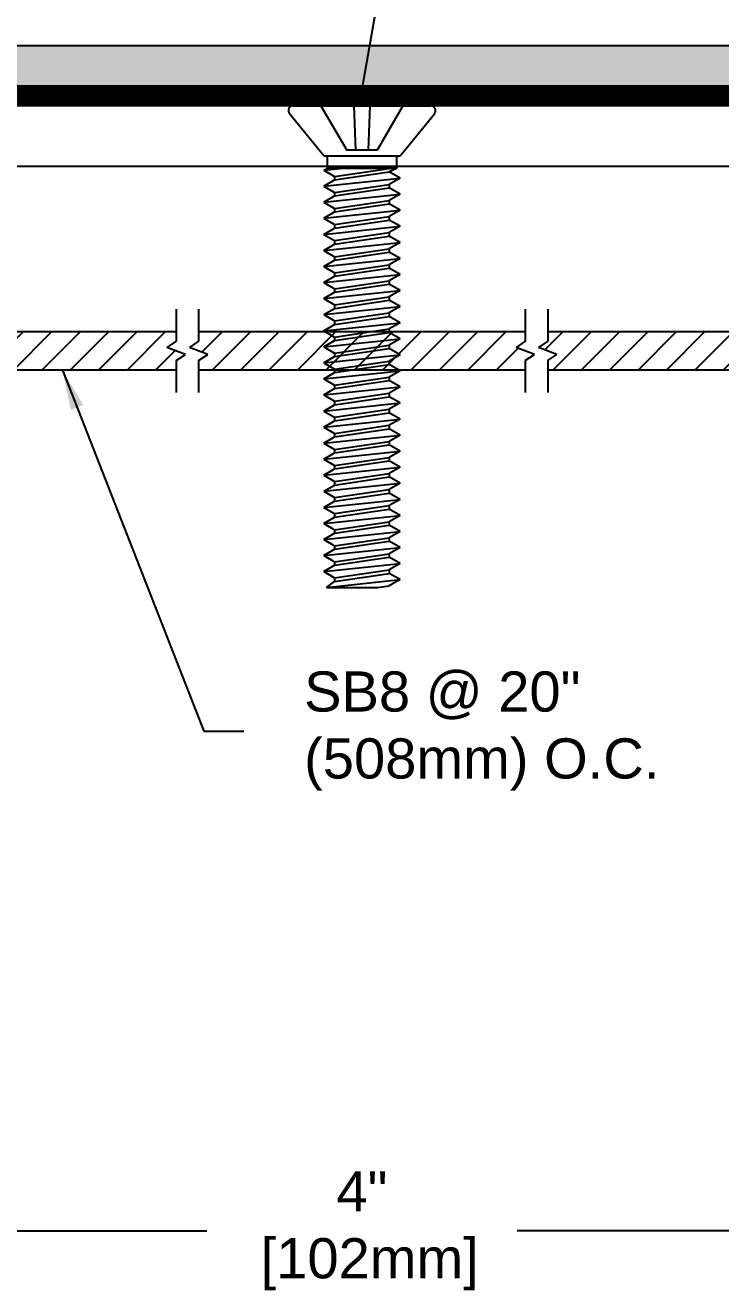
# Model space of a CAD drawing. Header units: inches. Extents: x 10.7 to 45.1, y -20.8 to -13.2.
# Drawn here: x 17.351 to 19.516, y -20.731 to -16.791 of the extents above; entities that cross this region are included whole.
import ezdxf

# ---------------------------------------------------------------- set-up
doc = ezdxf.new("R2010")
doc.units = ezdxf.units.IN
doc.header["$MEASUREMENT"] = 0
for name, color, linetype in [('anchors', 4, 'Continuous'), ('conditions', 1, 'Continuous'), ('dimensions', 3, 'Continuous'), ('METALS', 7, 'Continuous'), ('text', 2, 'Continuous')]:
    doc.layers.add(name, color=color, linetype=linetype)
doc.styles.add('ARIAL', font='arial.ttf')
doc.dimstyles.new('Arial', dxfattribs={"dimtxt": 0.125, "dimasz": 0.125, "dimexe": 0.125, "dimexo": 0.125, "dimgap": 0.125, "dimtad": 0, "dimtih": 1, "dimtoh": 1, "dimdec": 4, "dimzin": 0, "dimdsep": 46, "dimlunit": 4, "dimtxsty": 'ARIAL', "dimcen": 0.09, "dimadec": 0, "dimazin": 0, "dimtfac": 1, "dimtdec": 4, "dimtofl": 0, "dimtmove": 0, "dimatfit": 3, "dimfxl": 0, "dimfrac": 2, "dimtolj": 1, "dimtzin": 0, "dimarcsym": 0})

# ---------------------------------------------------------------- blocks, each defined once
blk = doc.blocks.new('*D4')
at = {"layer": 'DEFPOINTS', "color": 0}
for p in [(21.5713, -15.4766), (21.5713, -16.8542), (15.2268, -16.8742)]:
    blk.add_point(p, dxfattribs=at)
at = {"layer": 'dimensions', "color": 0, "lineweight": -2}
for p, q in [((15.2268, -16.7492), (15.2268, -15.3516)), ((21.5713, -16.7292), (21.5713, -15.3516)), ((15.3518, -15.4766), (17.9158, -15.4766)), ((21.4463, -15.4766), (18.8823, -15.4766))]:
    blk.add_line(p, q, dxfattribs=at)
at = {"layer": 'dimensions', "color": 0}
for points in [[(15.3518, -15.4558), (15.3518, -15.4975), (15.2268, -15.4766)], [(21.4463, -15.4558), (21.4463, -15.4975), (21.5713, -15.4766)]]:
    blk.add_solid(points, dxfattribs=at)
at = {"layer": 'dimensions', "color": 0, "insert": (18.3991, -15.4766), "char_height": 0.125, "attachment_point": 5, "style": 'ARIAL'}
blk.add_mtext('\\A1;6 3/8"\\P [161mm]', dxfattribs=at)
blk = doc.blocks.new('*D5')
at = {"layer": 'DEFPOINTS', "color": 0}
for p in [(24.0716, -14.7913), (12.7266, -16.8642), (24.0716, -16.8642)]:
    blk.add_point(p, dxfattribs=at)
at = {"layer": 'dimensions', "color": 0, "lineweight": -2}
for p, q in [((12.7266, -16.7392), (12.7266, -14.6663)), ((24.0716, -16.7392), (24.0716, -14.6663)), ((12.8516, -14.7913), (17.9158, -14.7913)), ((23.9466, -14.7913), (18.8823, -14.7913))]:
    blk.add_line(p, q, dxfattribs=at)
at = {"layer": 'dimensions', "color": 0}
for points in [[(12.8516, -14.7705), (12.8516, -14.8122), (12.7266, -14.7913)], [(23.9466, -14.7705), (23.9466, -14.8122), (24.0716, -14.7913)]]:
    blk.add_solid(points, dxfattribs=at)
at = {"layer": 'dimensions', "color": 0, "insert": (18.3991, -14.7913), "char_height": 0.125, "attachment_point": 5, "style": 'ARIAL'}
blk.add_mtext('\\A1;11 3/8"\\P [288mm]', dxfattribs=at)
blk = doc.blocks.new('F14112S')
for p, q in [((-0.214, 0), (0.214, 0)), ((-0.1275, 0), (-0.0475, -0.1375)), ((-0.0247, 0), (-0.0198, -0.1375)), ((0.0247, 0), (0.0198, -0.1375)), ((0.1275, 0), (0.0475, -0.1375)), ((-0.119, -0.1554), (-0.2257, -0.0244)), ((0.119, -0.1554), (0.2257, -0.0244)), ((-0.119, -0.1554), (0.119, -0.1554)), ((-0.108, -0.1554), (-0.108, -0.1946)), ((0.0475, -0.1375), (-0.0475, -0.1375)), ((0.108, -0.1554), (0.108, -0.1946)), ((-0.119, -0.2), (-0.108, -0.1946)), ((-0.119, -0.2), (-0.0679, -0.1946)), ((0.108, -0.1946), (-0.108, -0.1946)), ((-0.085, -0.2196), (0.085, -0.1946)), ((0.108, -0.1946), (0.085, -0.2054)), ((-0.119, -0.2), (-0.085, -0.2196)), ((-0.119, -0.25), (0.119, -0.225)), ((-0.119, -0.25), (-0.085, -0.2304)), ((-0.085, -0.2304), (0.085, -0.2054)), ((-0.085, -0.2196), (-0.085, -0.2304)), ((0.119, -0.225), (0.085, -0.2054)), ((0.119, -0.225), (0.085, -0.2446)), ((-0.119, -0.25), (-0.085, -0.2696)), ((-0.119, -0.3), (0.119, -0.275)), ((-0.085, -0.2696), (0.085, -0.2446)), ((-0.085, -0.2804), (0.085, -0.2554)), ((-0.085, -0.2696), (-0.085, -0.2804)), ((0.085, -0.2446), (0.085, -0.2554)), ((0.119, -0.275), (0.085, -0.2554)), ((0.119, -0.275), (0.085, -0.2946)), ((-0.119, -0.3), (-0.085, -0.2804)), ((-0.119, -0.3), (-0.085, -0.3196)), ((-0.085, -0.3196), (0.085, -0.2946)), ((-0.085, -0.3304), (0.085, -0.3054)), ((0.085, -0.2946), (0.085, -0.3054)), ((0.119, -0.325), (0.085, -0.3054)), ((-0.119, -0.35), (0.119, -0.325)), ((-0.119, -0.35), (-0.085, -0.3304)), ((-0.119, -0.35), (-0.085, -0.3696)), ((-0.085, -0.3196), (-0.085, -0.3304)), ((-0.085, -0.3696), (0.085, -0.3446)), ((0.119, -0.325), (0.085, -0.3446)), ((0.085, -0.3446), (0.085, -0.3554)), ((-0.119, -0.4), (0.119, -0.375)), ((-0.119, -0.4), (-0.085, -0.3804)), ((-0.085, -0.3804), (0.085, -0.3554)), ((-0.085, -0.3696), (-0.085, -0.3804)), ((0.119, -0.375), (0.085, -0.3554)), ((0.119, -0.375), (0.085, -0.3946)), ((-0.119, -0.4), (-0.085, -0.4196)), ((-0.119, -0.45), (0.119, -0.425)), ((-0.119, -0.45), (-0.085, -0.4304)), ((-0.085, -0.4196), (0.085, -0.3946)), ((-0.085, -0.4304), (0.085, -0.4054)), ((-0.085, -0.4196), (-0.085, -0.4304)), ((0.085, -0.3946), (0.085, -0.4054)), ((0.119, -0.425), (0.085, -0.4054)), ((0.119, -0.425), (0.085, -0.4446)), ((-0.119, -0.45), (-0.085, -0.4696)), ((-0.085, -0.4696), (0.085, -0.4446)), ((-0.085, -0.4804), (0.085, -0.4554)), ((-0.085, -0.4696), (-0.085, -0.4804)), ((0.085, -0.4446), (0.085, -0.4554)), ((0.119, -0.475), (0.085, -0.4554)), ((-0.119, -0.5), (0.119, -0.475)), ((-0.119, -0.5), (-0.085, -0.4804)), ((-0.119, -0.5), (-0.085, -0.5196)), ((-0.085, -0.5196), (0.085, -0.4946)), ((-0.085, -0.5304), (0.085, -0.5054)), ((0.119, -0.475), (0.085, -0.4946)), ((0.085, -0.4946), (0.085, -0.5054)), ((0.119, -0.525), (0.085, -0.5054)), ((-0.119, -0.55), (0.119, -0.525)), ((-0.119, -0.55), (-0.085, -0.5304)), ((-0.119, -0.55), (-0.085, -0.5696)), ((-0.085, -0.5196), (-0.085, -0.5304)), ((-0.085, -0.5696), (0.085, -0.5446)), ((0.119, -0.525), (0.085, -0.5446)), ((0.085, -0.5446), (0.085, -0.5554)), ((-0.119, -0.6), (0.119, -0.575)), ((-0.119, -0.6), (-0.085, -0.5804)), ((-0.085, -0.5804), (0.085, -0.5554)), ((-0.085, -0.5696), (-0.085, -0.5804)), ((0.119, -0.575), (0.085, -0.5554)), ((0.119, -0.575), (0.085, -0.5946)), ((-0.119, -0.6), (-0.085, -0.6196)), ((-0.119, -0.65), (0.119, -0.625)), ((-0.085, -0.6196), (0.085, -0.5946)), ((-0.085, -0.6304), (0.085, -0.6054)), ((-0.085, -0.6196), (-0.085, -0.6304)), ((0.085, -0.5946), (0.085, -0.6054)), ((0.119, -0.625), (0.085, -0.6054)), ((0.119, -0.625), (0.085, -0.6446)), ((-0.119, -0.65), (-0.085, -0.6304)), ((-0.119, -0.65), (-0.085, -0.6696)), ((-0.085, -0.6696), (0.085, -0.6446)), ((-0.085, -0.6804), (0.085, -0.6554)), ((-0.085, -0.6696), (-0.085, -0.6804)), ((0.085, -0.6446), (0.085, -0.6554)), ((0.119, -0.675), (0.085, -0.6554)), ((-0.119, -0.7), (0.119, -0.675)), ((-0.119, -0.7), (-0.085, -0.6804)), ((-0.119, -0.7), (-0.085, -0.7196)), ((-0.085, -0.7196), (0.085, -0.6946)), ((-0.085, -0.7304), (0.085, -0.7054)), ((0.119, -0.675), (0.085, -0.6946)), ((0.085, -0.6946), (0.085, -0.7054)), ((0.119, -0.725), (0.085, -0.7054)), ((-0.119, -0.75), (0.119, -0.725)), ((-0.119, -0.75), (-0.085, -0.7304)), ((-0.085, -0.7196), (-0.085, -0.7304)), ((-0.085, -0.7696), (0.085, -0.7446)), ((0.119, -0.725), (0.085, -0.7446)), ((0.085, -0.7446), (0.085, -0.7554)), ((-0.119, -0.75), (-0.085, -0.7696)), ((-0.119, -0.8), (0.119, -0.775)), ((-0.119, -0.8), (-0.085, -0.7804)), ((-0.085, -0.7804), (0.085, -0.7554)), ((-0.085, -0.7696), (-0.085, -0.7804)), ((0.119, -0.775), (0.085, -0.7554)), ((0.119, -0.775), (0.085, -0.7946)), ((-0.119, -0.8), (-0.085, -0.8196)), ((-0.119, -0.85), (0.119, -0.825)), ((-0.085, -0.8196), (0.085, -0.7946)), ((-0.085, -0.8304), (0.085, -0.8054)), ((-0.085, -0.8196), (-0.085, -0.8304)), ((0.085, -0.7946), (0.085, -0.8054)), ((0.119, -0.825), (0.085, -0.8054)), ((0.119, -0.825), (0.085, -0.8446)), ((-0.119, -0.85), (-0.085, -0.8304)), ((-0.119, -0.85), (-0.085, -0.8696)), ((-0.085, -0.8696), (0.085, -0.8446)), ((-0.085, -0.8804), (0.085, -0.8554)), ((0.085, -0.8446), (0.085, -0.8554)), ((0.119, -0.875), (0.085, -0.8554)), ((-0.119, -0.9), (0.119, -0.875)), ((-0.119, -0.9), (-0.085, -0.8804)), ((-0.119, -0.9), (-0.085, -0.9196)), ((-0.085, -0.8696), (-0.085, -0.8804)), ((-0.085, -0.9196), (0.085, -0.8946)), ((-0.085, -0.9304), (0.085, -0.9054)), ((0.119, -0.875), (0.085, -0.8946)), ((0.085, -0.8946), (0.085, -0.9054)), ((0.119, -0.925), (0.085, -0.9054)), ((-0.119, -0.95), (0.119, -0.925)), ((-0.119, -0.95), (-0.085, -0.9304)), ((-0.085, -0.9196), (-0.085, -0.9304)), ((-0.085, -0.9696), (0.085, -0.9446)), ((0.119, -0.925), (0.085, -0.9446)), ((0.085, -0.9446), (0.085, -0.9554)), ((-0.119, -0.95), (-0.085, -0.9696)), ((-0.119, -1), (0.119, -0.975)), ((-0.119, -1), (-0.085, -0.9804)), ((-0.085, -0.9804), (0.085, -0.9554)), ((-0.085, -0.9696), (-0.085, -0.9804)), ((0.119, -0.975), (0.085, -0.9554)), ((0.119, -0.975), (0.085, -0.9946)), ((-0.119, -1), (-0.085, -1.0196)), ((-0.085, -1.0196), (0.085, -0.9946)), ((-0.085, -1.0304), (0.085, -1.0054)), ((-0.085, -1.0196), (-0.085, -1.0304)), ((0.085, -0.9946), (0.085, -1.0054)), ((0.119, -1.025), (0.085, -1.0054)), ((-0.119, -1.05), (0.119, -1.025)), ((-0.119, -1.05), (-0.085, -1.0304)), ((-0.119, -1.05), (-0.085, -1.0696)), ((-0.085, -1.0696), (0.085, -1.0446)), ((-0.085, -1.0804), (0.085, -1.0554)), ((0.119, -1.025), (0.085, -1.0446)), ((0.085, -1.0446), (0.085, -1.0554)), ((0.119, -1.075), (0.085, -1.0554)), ((-0.119, -1.1), (0.119, -1.075)), ((-0.119, -1.1), (-0.085, -1.0804)), ((-0.119, -1.1), (-0.085, -1.1196)), ((-0.085, -1.0696), (-0.085, -1.0804)), ((-0.085, -1.1196), (0.085, -1.0946)), ((0.119, -1.075), (0.085, -1.0946)), ((0.085, -1.0946), (0.085, -1.1054)), ((-0.119, -1.15), (0.119, -1.125)), ((-0.119, -1.15), (-0.085, -1.1304)), ((-0.085, -1.1304), (0.085, -1.1054)), ((-0.085, -1.1196), (-0.085, -1.1304)), ((0.119, -1.125), (0.085, -1.1054)), ((0.119, -1.125), (0.085, -1.1446)), ((-0.119, -1.15), (-0.085, -1.1696)), ((-0.119, -1.2), (0.119, -1.175)), ((-0.119, -1.2), (-0.085, -1.1804)), ((-0.085, -1.1696), (0.085, -1.1446)), ((-0.085, -1.1804), (0.085, -1.1554)), ((-0.085, -1.1696), (-0.085, -1.1804)), ((0.085, -1.1446), (0.085, -1.1554)), ((0.119, -1.175), (0.085, -1.1554)), ((0.119, -1.175), (0.085, -1.1946)), ((-0.119, -1.2), (-0.085, -1.2196)), ((-0.085, -1.2196), (0.085, -1.1946)), ((-0.085, -1.2304), (0.085, -1.2054)), ((-0.085, -1.2196), (-0.085, -1.2304)), ((0.085, -1.1946), (0.085, -1.2054)), ((0.119, -1.225), (0.085, -1.2054)), ((-0.119, -1.25), (0.119, -1.225)), ((-0.119, -1.25), (-0.085, -1.2304)), ((-0.119, -1.25), (-0.085, -1.2696)), ((-0.085, -1.2696), (0.085, -1.2446)), ((-0.085, -1.2804), (0.085, -1.2554)), ((0.119, -1.225), (0.085, -1.2446)), ((0.085, -1.2446), (0.085, -1.2554)), ((0.119, -1.275), (0.085, -1.2554)), ((-0.119, -1.3), (0.119, -1.275)), ((-0.119, -1.3), (-0.085, -1.2804)), ((-0.119, -1.3), (-0.085, -1.3196)), ((-0.085, -1.2696), (-0.085, -1.2804)), ((-0.085, -1.3196), (0.085, -1.2946)), ((0.119, -1.275), (0.085, -1.2946)), ((0.085, -1.2946), (0.085, -1.3054)), ((-0.119, -1.35), (0.119, -1.325)), ((-0.119, -1.35), (-0.085, -1.3304)), ((-0.085, -1.3304), (0.085, -1.3054)), ((-0.085, -1.3196), (-0.085, -1.3304)), ((0.119, -1.325), (0.085, -1.3054)), ((0.119, -1.325), (0.085, -1.3446)), ((-0.119, -1.35), (-0.085, -1.3696)), ((-0.119, -1.4), (0.119, -1.375)), ((-0.085, -1.3696), (0.085, -1.3446)), ((-0.085, -1.3804), (0.085, -1.3554)), ((-0.085, -1.3696), (-0.085, -1.3804)), ((0.085, -1.3446), (0.085, -1.3554)), ((0.119, -1.375), (0.085, -1.3554)), ((0.119, -1.375), (0.085, -1.3946)), ((-0.119, -1.4), (-0.085, -1.3804)), ((-0.119, -1.4), (-0.085, -1.4196)), ((-0.085, -1.4196), (0.085, -1.3946)), ((-0.085, -1.4304), (0.085, -1.4054)), ((0.085, -1.3946), (0.085, -1.4054)), ((0.119, -1.425), (0.085, -1.4054)), ((-0.119, -1.45), (0.119, -1.425)), ((-0.119, -1.45), (-0.085, -1.4304)), ((-0.119, -1.45), (-0.085, -1.4696)), ((-0.085, -1.4196), (-0.085, -1.4304)), ((-0.085, -1.4696), (0.085, -1.4446)), ((-0.085, -1.4804), (0.085, -1.4554)), ((0.119, -1.425), (0.085, -1.4446)), ((0.085, -1.4446), (0.085, -1.4554)), ((0.119, -1.475), (0.085, -1.4554)), ((-0.1099, -1.5), (0.119, -1.475)), ((-0.1099, -1.5), (-0.085, -1.4804)), ((-0.085, -1.4696), (-0.085, -1.4804)), ((0.0485, -1.5), (0.085, -1.4946)), ((0.119, -1.475), (0.085, -1.4946)), ((-0.1099, -1.5), (0.0485, -1.5))]:
    blk.add_line(p, q)
for centre, start, end in [((-0.214, -0.015), 90, 219.032), ((0.214, -0.015), 320.968, 90)]:
    blk.add_arc(centre, 0.015, start, end)
blk = doc.blocks.new('*D7')
at = {"layer": 'DEFPOINTS', "color": 0}
for p in [(16.3991, -20.0778), (20.3991, -20.0778), (20.3991, -20.5441)]:
    blk.add_point(p, dxfattribs=at)
at = {"layer": 'dimensions', "color": 0, "lineweight": -2}
for p, q in [((16.3991, -20.2028), (16.3991, -20.6691)), ((20.3991, -20.2028), (20.3991, -20.6691)), ((16.5241, -20.5441), (17.9158, -20.5441)), ((20.2741, -20.5441), (18.8823, -20.5441))]:
    blk.add_line(p, q, dxfattribs=at)
at = {"layer": 'dimensions', "color": 0}
for points in [[(16.5241, -20.5233), (16.5241, -20.565), (16.3991, -20.5441)], [(20.2741, -20.5233), (20.2741, -20.565), (20.3991, -20.5441)]]:
    blk.add_solid(points, dxfattribs=at)
at = {"layer": 'dimensions', "color": 0, "insert": (18.3991, -20.5441), "char_height": 0.125, "attachment_point": 5, "style": 'ARIAL'}
blk.add_mtext('\\A1;4"\\P [102mm]', dxfattribs=at)
blk = doc.blocks.new('SB8')
h = blk.add_hatch()
h.set_pattern_fill('ANSI31', color=256, scale=0.5, style=0)
h.paths.add_polyline_path([(3.0939, -0.06), (3.0939, 0.06), (1.9186, 0.06), (1.9186, 0.03), (1.8898, 0.0109), (1.9474, -0.0109), (1.9186, -0.03), (1.9186, -0.06)])
h.paths.add_polyline_path([(1.8486, -0.06), (1.8486, -0.03), (1.8774, -0.0109), (1.8198, 0.0109), (1.8486, 0.03), (1.8486, 0.06), (0.8316, 0.06), (0.8316, 0.03), (0.8028, 0.0109), (0.8605, -0.0109), (0.8316, -0.03), (0.8316, -0.06)])
h.paths.add_polyline_path([(0.7616, -0.06), (0.7616, -0.03), (0.7905, -0.0109), (0.7328, 0.0109), (0.7616, 0.03), (0.7616, 0.06), (0.0536, 0.06), (0.0536, -0.06)])
for p, q in [((0.7616, 0.13), (0.7616, 0.03)), ((0.8316, 0.13), (0.8316, 0.03)), ((1.8486, 0.13), (1.8486, 0.03)), ((1.9186, 0.13), (1.9186, 0.03)), ((0.7616, 0.03), (0.7328, 0.0109)), ((0.7905, -0.0109), (0.7328, 0.0109)), ((0.8316, 0.03), (0.8028, 0.0109)), ((0.8605, -0.0109), (0.8028, 0.0109)), ((1.8486, 0.03), (1.8198, 0.0109)), ((1.8774, -0.0109), (1.8198, 0.0109)), ((1.9186, 0.03), (1.8898, 0.0109)), ((1.9474, -0.0109), (1.8898, 0.0109)), ((0.7616, -0.03), (0.7905, -0.0109)), ((0.7616, -0.03), (0.7616, -0.13)), ((0.8316, -0.03), (0.8605, -0.0109)), ((0.8316, -0.03), (0.8316, -0.13)), ((1.8486, -0.03), (1.8774, -0.0109)), ((1.8486, -0.03), (1.8486, -0.13)), ((1.9186, -0.03), (1.9474, -0.0109)), ((1.9186, -0.03), (1.9186, -0.13))]:
    blk.add_line(p, q)
for points in [[(0.0946, 0.0743, 0.233897), (-0.0839, 0.2864), (-0.3339, 0.2864, 0.654654), (-0.3339, -0.2864), (-0.0839, -0.2864, 0.233897), (0.0946, -0.0743), (0.0536, -0.06), (0.0536, 0.06)], [(3.0939, 0.0743), (2.5857, 0.0743, -0.233897), (2.7642, 0.2864), (3.0142, 0.2864, -0.654654), (3.0142, -0.2864), (2.7642, -0.2864, -0.233897), (2.5857, -0.0743), (3.0939, -0.0743)]]:
    blk.add_lwpolyline(points, format="xyb", close=True)
for points in [[(0.0536, 0.06), (0.7616, 0.06)], [(0.8316, 0.06), (1.8486, 0.06)], [(1.9186, 0.06), (3.0939, 0.06), (3.0939, -0.06), (1.9186, -0.06)], [(0.7616, -0.06), (0.0536, -0.06)], [(1.8486, -0.06), (0.8316, -0.06)]]:
    blk.add_lwpolyline(points)

msp = doc.modelspace()

# ---------------------------------------------------------------- hatches: boundary and pattern name
at = {"layer": 'conditions'}
h = msp.add_hatch(dxfattribs=at)
h.set_pattern_fill('ANSI33', color=256, scale=0.25, angle=45, style=0)
h.paths.add_polyline_path([(21.5713, -16.87422, -0.4142136), (21.5913, -16.85422), (15.20683, -16.85422, -0.4142136), (15.22683, -16.87422), (15.22683, -16.97922), (21.5713, -16.97922)])

# ---------------------------------------------------------------- linework, layer by layer
msp.add_line((15.20683, -16.85422), (21.6388, -16.85422), dxfattribs=at)
at = {"layer": 'conditions', "const_width": 0.0625}
msp.add_lwpolyline([(15.22683, -17.01047), (21.5713, -17.01047)], dxfattribs=at)
at = {"layer": 'conditions'}
msp.add_lwpolyline([(15.22683, -16.97922), (21.5713, -16.97922), (21.5713, -17.04172), (15.22683, -17.04172)], close=True, dxfattribs=at)
at = {"layer": 'METALS'}
msp.add_lwpolyline([(15.22683, -17.04172), (15.22683, -17.22922), (21.5713, -17.22922), (21.5713, -17.04172)], close=True, dxfattribs=at)

# ---------------------------------------------------------------- block references
at = {"layer": 'anchors'}
for name, p in [('F14112S', (18.39907, -17.04172)), ('SB8', (17.05895, -17.80439))]:
    msp.add_blockref(name, p, dxfattribs=at)

# ---------------------------------------------------------------- texts
at = {"layer": 'text', "insert": (18.21912, -18.98803), "char_height": 0.125, "attachment_point": 4, "style": 'ARIAL'}
msp.add_mtext('SB8 @ 20"\\P(508mm) O.C.', dxfattribs=at)

# ---------------------------------------------------------------- dimensions: what is measured, and where the dimension line sits
at = {"layer": 'dimensions'}
for base, p1, p2, override, picture, middle in [((24.07157, -14.79134), (12.72657, -16.86422), (24.07157, -16.86422), {"dimdec": 4, "dimpost": '\\X'}, '*D5', (18.39907, -14.79134)), ((21.5713, -15.47664), (15.22683, -16.87422), (21.5713, -16.85422), {"dimpost": '\\X'}, '*D4', (18.39907, -15.47664)), ((20.39907, -20.54413), (16.39907, -20.07784), (20.39907, -20.07784), {"dimpost": '\\X'}, '*D7', (18.39907, -20.54413))]:
    dim = msp.add_linear_dim(base=base, p1=p1, p2=p2, dimstyle='Arial', override=override, dxfattribs=at)
    dim.commit()
    dim.dimension.update_dxf_attribs({"geometry": picture, "text_midpoint": middle, "dimtype": 160})

# ---------------------------------------------------------------- leaders
at = {"layer": 'text'}
msp.add_leader([(18.39015, -17.04172), (18.48844, -16.48264), (18.61344, -16.48264)], dimstyle='Arial', override={"dimgap": 0.1875, "dimtad": 0}, dxfattribs=at)
at = {"layer": 'text', "annotation_type": 0, "has_hookline": 1, "hookline_direction": 0, "text_width": 1.08032}
msp.add_leader([(17.46655, -17.86439), (17.90662, -18.98803), (18.03162, -18.98803)], dimstyle='Arial', override={"dimgap": 0.1875, "dimtad": 0}, dxfattribs=at)

doc.saveas('drawing.dxf')
